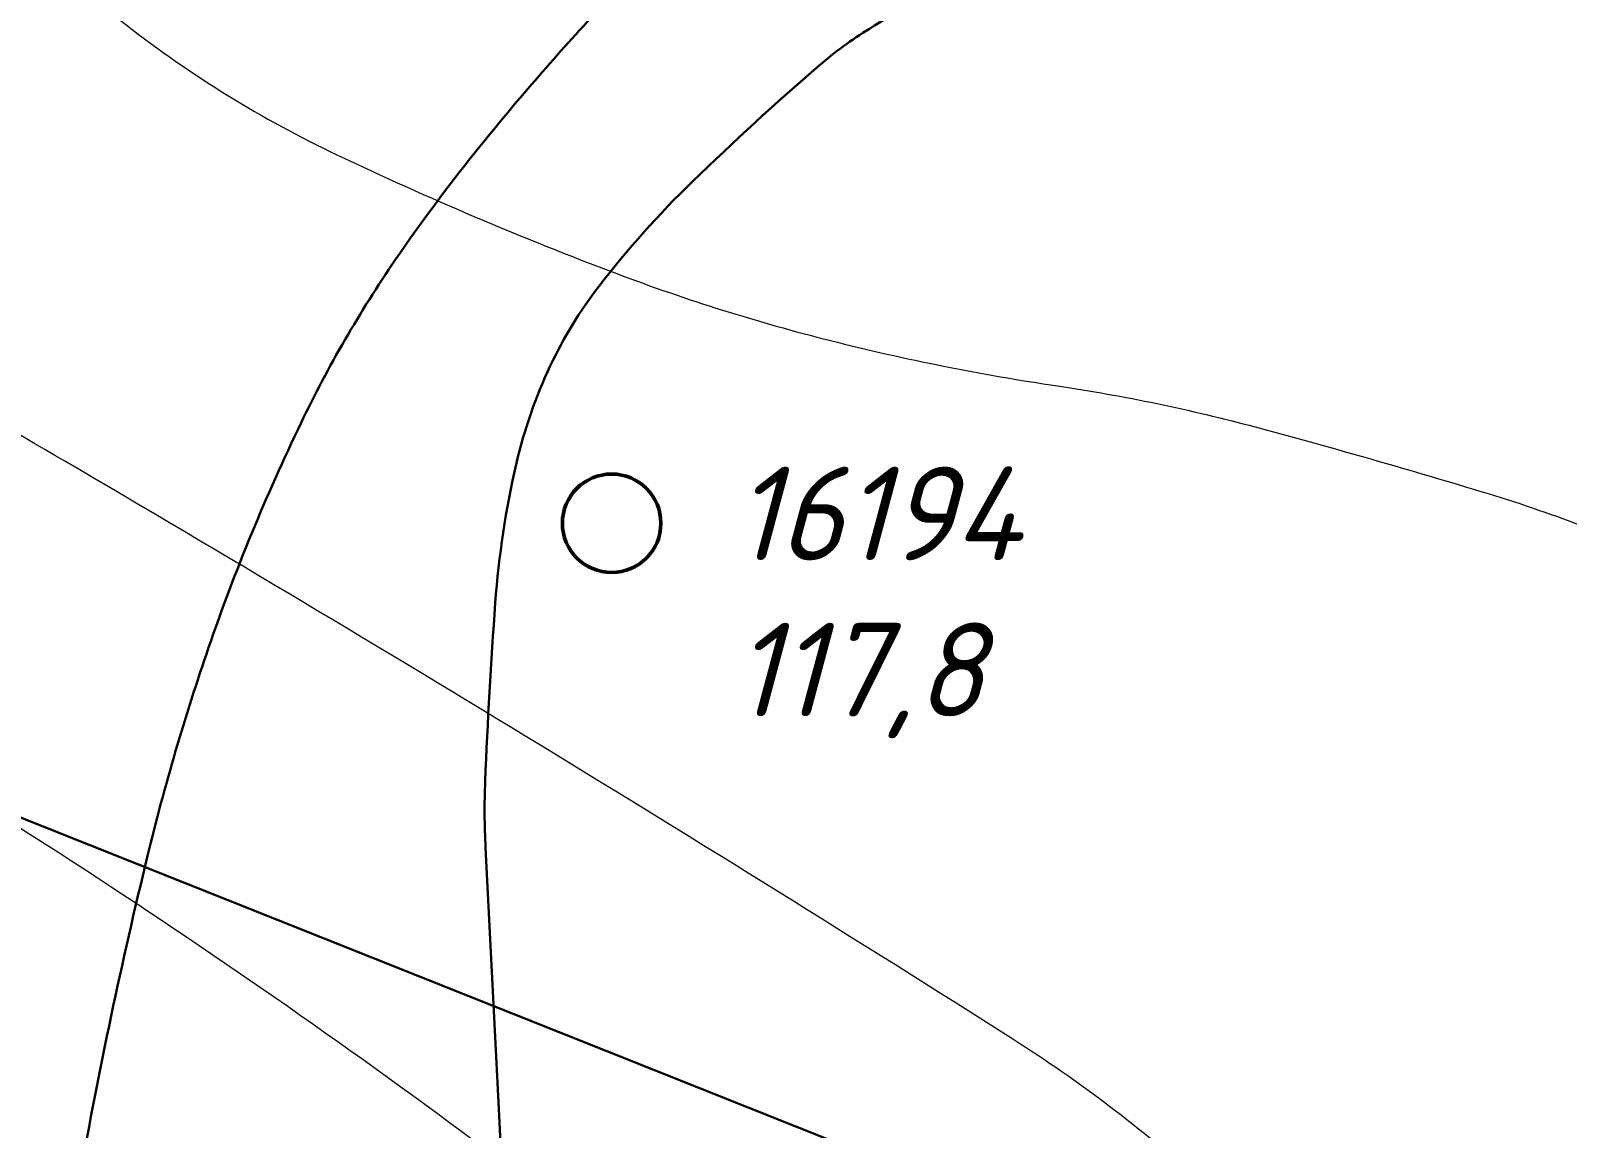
# Model space of a CAD drawing. Header units: millimetres. Extents: x -994 to -400, y 519 to 1360.
# Drawn here: x -878.15 to -854.77, y 1084.38 to 1101.07 of the extents above; entities that cross this region are included whole.
import ezdxf

# ---------------------------------------------------------------- set-up
doc = ezdxf.new("R2010")
doc.units = ezdxf.units.MM
doc.linetypes.add('ACAD_ISO04W100', pattern=[30, 24, -3, 0, -3])
doc.linetypes.add('DASHED', pattern=[7, 5, -2, 0])
doc.layers.add('Кривульки', color=1, linetype='Continuous')
doc.layers.add('Свердловини', color=4, linetype='Continuous')
doc.layers.add('Кривульки Товсты', color=70, linetype='Continuous', lineweight=30)
doc.styles.add('GOST-2.304_Type-B_italic', font='GOST Common Italic.ttf')
doc.linetypes.add('164 Фуникулер стр.', pattern='A,0,[18,Russia-GOST_Topo.shx,S=0.05,R=0,X=0,Y=0],-4,[17,Russia-GOST_Topo.shx,S=0.05,R=0,X=0,Y=0],-4,[18,Russia-GOST_Topo.shx,S=0.05,R=0,X=0,Y=0],-4,[17,Russia-GOST_Topo.shx,S=0.05,R=0,X=0,Y=0],-6', length=18)

msp = doc.modelspace()

# ---------------------------------------------------------------- linework, layer by layer
at = {"layer": 'Кривульки', "lineweight": 20}
for points in [[(-904.315, 1106.047), (-898.183, 1106.39, -0.026965), (-896.289, 1106.393, -0.010808), (-891.577, 1106.046, -0.01387), (-889.285, 1105.763, -0.010863), (-886.38, 1105.257, -0.032814), (-883.362, 1104.456, -0.026284), (-879.741, 1103.018, -0.058142), (-876.697, 1101.166, 0.054919), (-873.488, 1099.186, 0.020784), (-869.231, 1097.377, 0.028242), (-865.982, 1096.359, 0.025018), (-862.526, 1095.669, -0.028698), (-859.518, 1095.045, -0.008409), (-855.976, 1094.031, -0.019203), (-854.451, 1093.502, -0.014363)], [(-843.253, 1068.103), (-860.357, 1083.564, 0.0424), (-863.208, 1085.732, 0.008977), (-877.628, 1094.524, 0.007116), (-887.389, 1100.052, 0.017962), (-891.362, 1102.046, 0.02594), (-894.282, 1103.204, 0.037433), (-896.393, 1103.744, 0.031896), (-898.51, 1103.982, 0.031529), (-900.665, 1103.951, 0.029241), (-902.372, 1103.717, -0.027748)], [(-901.495, 1100.37, -0.012266), (-900.499, 1100.195, -0.040265), (-897.875, 1099.441, -0.022192), (-893.328, 1097.494, -0.010019), (-889.893, 1095.753, -0.008111), (-885.73, 1093.45, -0.012887), (-877.72, 1088.569, -0.016215), (-871.589, 1084.326, -0.009928), (-868.341, 1081.817, -0.005224), (-862.317, 1076.864, -0.012956), (-858.048, 1073.087, -0.010807), (-853.151, 1068.321, -0.126109)]]:
    msp.add_lwpolyline(points, format="xyb", dxfattribs=at)
at = {"layer": 'Кривульки Товсты', "linetype": '164 Фуникулер стр.', "ltscale": 0.1}
msp.add_lwpolyline([(-965.342, 1120.196), (-943.401, 1112.567), (-912.868, 1102.316), (-886.168, 1092.237), (-860.733, 1082.103), (-837.576, 1071.919), (-810.876, 1058.088), (-792.715, 1049.791), (-768.824, 1045.747), (-731.803, 1048.497), (-708.226, 1055.483), (-693.199, 1066.997), (-676.448, 1080.767), (-660.514, 1104.572), (-651.16, 1127.449), (-640.279, 1151.383), (-634.052, 1165.683), (-620.58, 1184.831), (-608.995, 1194.134), (-600.746, 1200.366)], dxfattribs=at)
at = {"layer": 'Кривульки Товсты', "linetype": 'ACAD_ISO04W100', "lineweight": 30, "ltscale": 0.3}
for points in [[(-800.79, 1085.914, 0.000006), (-803.933, 1081.508, 0.000031)], [(-880.255, 1071.781, 0.087454), (-877.646, 1071.188, 0.044464), (-875.31, 1071.282, 0.092034), (-874.228, 1071.632, 0.043214), (-873.555, 1072.075, 0.025867), (-872.545, 1072.962, 0.036954), (-871.24, 1074.436, 0.101058), (-870.924, 1075.09, 0.056391), (-870.752, 1076.355, 0.018217), (-870.807, 1080.293), (-871.027, 1084.669), (-871.227, 1088.643, -0.022499), (-871.233, 1089.655, -0.008381), (-871.079, 1092.368, -0.038711), (-870.757, 1094.492, -0.053101), (-870.243, 1095.974, -0.054326), (-869.504, 1097.183, -0.035838), (-868.076, 1098.782, -0.014457), (-866.153, 1100.542, -0.039753), (-865.388, 1101.103, -0.002535), (-864.14, 1101.866, -0.001509)]]:
    msp.add_lwpolyline(points, format="xyb", dxfattribs=at)
at = {"layer": 'Кривульки Товсты', "lineweight": 30, "ltscale": 0.3}
msp.add_lwpolyline([(-904.069, 1070.893, 0.025432), (-899.694, 1071.613, 0.040311), (-897.015, 1072.426, 0.03263), (-894.143, 1073.779, -0.034615), (-891.431, 1075.045, -0.009965), (-887.98, 1076.294, -0.020321), (-886.253, 1076.803, -0.014929), (-884.564, 1077.174, -0.014249), (-882.775, 1077.459, -0.034448), (-881.638, 1077.528, 0.034039), (-880.487, 1077.597, 0.049838), (-879.78, 1077.76, 0.039694), (-878.944, 1078.12, 0.096869), (-878.246, 1078.683, 0.092808), (-877.786, 1079.498, 0.094387), (-877.568, 1081.04, -0.05628), (-877.4, 1083.631, -0.015368), (-876.369, 1088.52, -0.02327), (-875.44, 1091.688, -0.029276), (-874.034, 1095.107, -0.03783), (-872.601, 1097.585, -0.020448), (-871.293, 1099.339, -0.01644), (-869.509, 1101.394, -0.021418)], format="xyb", dxfattribs=at)
at = {"layer": 'Свердловини', "linetype": 'DASHED', "lineweight": 50}
msp.add_circle((-869.309, 1093.579), 0.749, dxfattribs=at)

# ---------------------------------------------------------------- texts
at = {"layer": 'Свердловини', "linetype": 'DASHED', "insert": (-867.462, 1094.441), "char_height": 1.425, "attachment_point": 1, "style": 'GOST-2.304_Type-B_italic'}
msp.add_mtext_dynamic_manual_height_columns('{\\fGOST Common|b0|i1|c204|p34;16194\\P117,8}', width=5.3259, gutter_width=12.5, heights=[0], dxfattribs=at)

doc.saveas('drawing.dxf')
